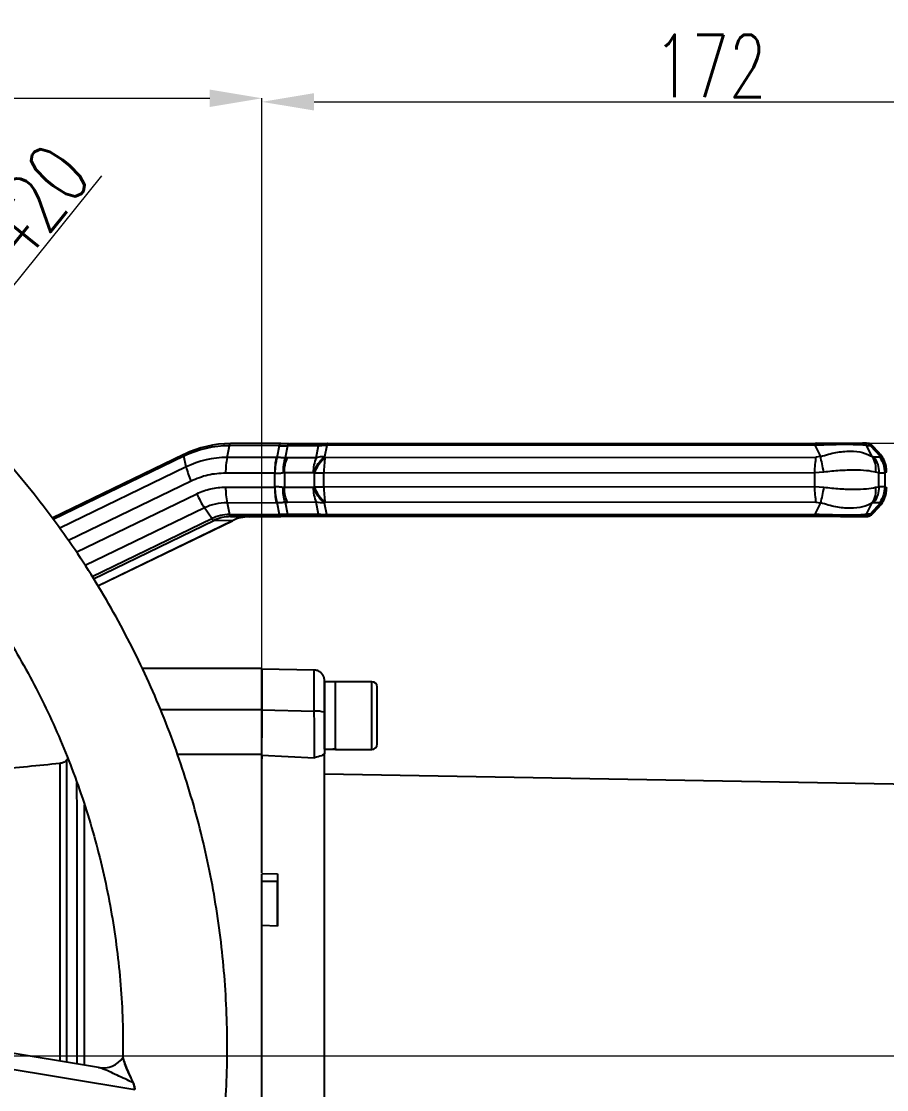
# Model space of a CAD drawing. Header units: millimetres. Extents: x 2136 to 4572, y 748 to 2471.
# Drawn here: x 3247.1 to 3413.1, y 1178 to 1382.8 of the extents above; entities that cross this region are included whole.
import ezdxf

# ---------------------------------------------------------------- set-up
doc = ezdxf.new("R2010")
doc.units = ezdxf.units.MM
doc.layers.add('AM_5', color=3, linetype='Continuous', lineweight=25)
doc.styles.add('SLDTEXTSTYLE1', font='txt.shx', dxfattribs={"width": 0.7, "bigfont": 'gbcbig.shx'})
doc.dimstyles.new('SLDDIMSTYLE12$0', dxfattribs={"dimtxt": 12, "dimasz": 10, "dimexe": 0, "dimexo": 0.0625, "dimgap": 0.875, "dimtad": 1, "dimdec": 1, "dimlfac": 1.8, "dimrnd": 1e-09, "dimzin": 12, "dimdsep": 46, "dimtxsty": 'SLDTEXTSTYLE1', "dimcen": 0.09, "dimdle": 8.16, "dimclrd": 3, "dimclre": 3, "dimadec": 0, "dimazin": 3, "dimtfac": 1, "dimtdec": 1, "dimtofl": 0, "dimtmove": 0, "dimatfit": 3, "dimfxl": 0, "dimfrac": 2, "dimtolj": 1, "dimlwd": 5, "dimlwe": 5, "dimarcsym": 0})
doc.dimstyles.new('SLDDIMSTYLE12$3', dxfattribs={"dimtxt": 12, "dimasz": 10, "dimexe": 0, "dimexo": 0.0625, "dimgap": 0.875, "dimtad": 1, "dimdec": 1, "dimlfac": 1.8, "dimrnd": 1e-09, "dimzin": 12, "dimdsep": 46, "dimtxsty": 'SLDTEXTSTYLE1', "dimcen": 0.09, "dimdle": 8.16, "dimclrd": 3, "dimclre": 3, "dimadec": 0, "dimazin": 3, "dimtfac": 1, "dimtdec": 1, "dimtofl": 0, "dimtmove": 0, "dimatfit": 3, "dimfxl": 0, "dimfrac": 2, "dimtolj": 1, "dimlwd": 5, "dimlwe": 5, "dimarcsym": 0})

# ---------------------------------------------------------------- blocks, each defined once
blk = doc.blocks.new('*D71')
at = {"layer": 'AM_5', "color": 3, "lineweight": 5, "transparency": 16777216}
blk.add_line((3116.01, 1184.98), (3116.01, 1368.08), dxfattribs=at)
at = {"layer": 'AM_5', "color": 3, "linetype": 'Continuous', "lineweight": 5, "transparency": 16777216}
for p, q in [((3126.01, 1368.08), (3283.25, 1368.08)), ((3293.25, 1258.77), (3293.25, 1368.08))]:
    blk.add_line(p, q, dxfattribs=at)
at = {"layer": 'AM_5', "color": 3, "transparency": 16777216}
for points in [[(3126.01, 1369.74), (3126.01, 1366.41), (3116.01, 1368.08)], [(3283.25, 1369.74), (3283.25, 1366.41), (3293.25, 1368.08)]]:
    blk.add_solid(points, dxfattribs=at)
at = {"layer": 'Defpoints', "color": 0, "transparency": 16777216}
for p in [(3293.25, 1368.08), (3293.25, 1258.71), (3116.01, 1184.92)]:
    blk.add_point(p, dxfattribs=at)
at = {"layer": 'AM_5', "color": 0, "transparency": 16777216, "insert": (3204.63, 1374.95), "char_height": 12, "attachment_point": 5, "style": 'SLDTEXTSTYLE1'}
blk.add_mtext('\\A1;178', dxfattribs=at)
blk = doc.blocks.new('*D72')
at = {"layer": 'AM_5', "color": 3, "lineweight": 5, "transparency": 16777216}
blk.add_line((3293.25, 1258.77), (3293.25, 1367.39), dxfattribs=at)
at = {"layer": 'AM_5', "color": 3, "linetype": 'Continuous', "lineweight": 5, "transparency": 16777216}
for p, q in [((3303.25, 1367.39), (3455.25, 1367.39)), ((3465.25, 1177.05), (3465.25, 1367.39))]:
    blk.add_line(p, q, dxfattribs=at)
at = {"layer": 'AM_5', "color": 3, "transparency": 16777216}
for points in [[(3303.25, 1369.06), (3303.25, 1365.73), (3293.25, 1367.39)], [(3455.25, 1369.06), (3455.25, 1365.73), (3465.25, 1367.39)]]:
    blk.add_solid(points, dxfattribs=at)
at = {"layer": 'Defpoints', "color": 0, "transparency": 16777216}
for p in [(3465.25, 1367.39), (3293.25, 1258.71), (3465.25, 1176.99)]:
    blk.add_point(p, dxfattribs=at)
at = {"layer": 'AM_5', "color": 0, "transparency": 16777216, "insert": (3379.25, 1374.27), "char_height": 12, "attachment_point": 5, "style": 'SLDTEXTSTYLE1'}
blk.add_mtext('\\A1;172', dxfattribs=at)
blk = doc.blocks.new('*D52')
at = {"layer": 'AM_5', "color": 3, "lineweight": 5, "transparency": 16777216}
blk.add_line((3409.23, 1301.92), (3440.47, 1301.92), dxfattribs=at)
at = {"layer": 'AM_5', "color": 3, "linetype": 'Continuous', "lineweight": 5, "transparency": 16777216}
for p, q in [((3440.47, 1291.92), (3440.47, 1194.48)), ((3116.09, 1184.48), (3440.47, 1184.48))]:
    blk.add_line(p, q, dxfattribs=at)
at = {"layer": 'AM_5', "color": 3, "transparency": 16777216}
for points in [[(3438.81, 1291.92), (3442.14, 1291.92), (3440.47, 1301.92)], [(3438.81, 1194.48), (3442.14, 1194.48), (3440.47, 1184.48)]]:
    blk.add_solid(points, dxfattribs=at)
at = {"layer": 'Defpoints', "color": 0, "transparency": 16777216}
for p in [(3409.16, 1301.92), (3116.03, 1184.48), (3440.47, 1184.48)]:
    blk.add_point(p, dxfattribs=at)
at = {"layer": 'AM_5', "color": 0, "transparency": 16777216, "insert": (3433.6, 1243.2), "char_height": 12, "attachment_point": 5, "rotation": 90, "style": 'SLDTEXTSTYLE1'}
blk.add_mtext('\\A1;115', dxfattribs=at)
blk = doc.blocks.new('*D49')
at = {"layer": 'AM_5', "color": 3, "linetype": 'Continuous', "lineweight": 5, "transparency": 16777216}
blk.add_line((3262.45, 1353.18), (3236.64, 1321.13), dxfattribs=at)
at = {"layer": 'AM_5', "color": 3, "lineweight": 5, "transparency": 16777216}
for p, q in [((3183.23, 1254.93), (3183.41, 1254.93)), ((3183.32, 1254.84), (3183.32, 1255.02))]:
    blk.add_line(p, q, dxfattribs=at)
at = {"layer": 'AM_5', "color": 3, "transparency": 16777216}
blk.add_solid([(3235.34, 1322.18), (3237.93, 1320.09), (3230.36, 1313.34)], dxfattribs=at)
at = {"layer": 'Defpoints', "color": 0, "transparency": 16777216}
for p in [(3230.36, 1313.34), (3136.28, 1196.52)]:
    blk.add_point(p, dxfattribs=at)
at = {"layer": 'AM_5', "color": 0, "transparency": 16777216, "insert": (3247.32, 1345.36), "char_height": 12, "attachment_point": 5, "rotation": 51.1543, "style": 'SLDTEXTSTYLE1'}
blk.add_mtext('\\A1;%%C420', dxfattribs=at)

msp = doc.modelspace()

# ---------------------------------------------------------------- linework, layer by layer
at = {"color": 7, "linetype": 'Continuous', "lineweight": 25}
for p, q in [((3286.554, 1299.197), (3287.022, 1301.46)), ((3296.634, 1301.466), (3287.022, 1301.46)), ((3296.854, 1301.864), (3287.243, 1301.858)), ((3296.165, 1299.2), (3296.634, 1301.466)), ((3298.166, 1301.432), (3297.688, 1299.123)), ((3304.13, 1301.442), (3298.166, 1301.432)), ((3298.547, 1301.838), (3298.702, 1301.866)), ((3298.702, 1301.866), (3304.666, 1301.877)), ((3303.657, 1299.157), (3304.13, 1301.442)), ((3305.677, 1301.48), (3305.234, 1299.34)), ((3399.332, 1301.538), (3305.677, 1301.48)), ((3305.898, 1301.879), (3399.553, 1301.936)), ((3399.332, 1301.538), (3400.44, 1299.388)), ((3409.175, 1301.92), (3408.458, 1301.926)), ((3410.335, 1299.376), (3409.227, 1301.526)), ((3409.227, 1301.526), (3409.944, 1301.521)), ((3410.098, 1301.576), (3409.944, 1301.521)), ((3409.944, 1301.521), (3411.942, 1299.364)), ((3410.133, 1301.589), (3410.098, 1301.576)), ((3411.727, 1300.005), (3410.203, 1301.65)), ((3278.294, 1299.794), (3253.034, 1287.557)), ((3278.266, 1299.44), (3253.222, 1287.307)), ((3278.716, 1297.389), (3278.266, 1299.44)), ((3295.971, 1299.203), (3286.554, 1299.197)), ((3295.971, 1299.203), (3296.165, 1299.2)), ((3298.127, 1299.147), (3297.688, 1299.123)), ((3303.657, 1299.157), (3298.127, 1299.147)), ((3304.416, 1299.293), (3303.657, 1299.157)), ((3305.234, 1299.34), (3304.416, 1299.293)), ((3305.403, 1299.217), (3305.234, 1299.34)), ((3305.403, 1299.217), (3399.535, 1299.275)), ((3400.44, 1299.388), (3399.535, 1299.275)), ((3410.668, 1299.262), (3410.335, 1299.376)), ((3411.771, 1299.254), (3410.668, 1299.262)), ((3411.637, 1300.013), (3411.666, 1299.952)), ((3411.666, 1299.952), (3411.942, 1299.364)), ((3411.942, 1299.364), (3411.771, 1299.254)), ((3278.716, 1297.389), (3254.472, 1285.643)), ((3279.657, 1294.671), (3256.117, 1283.267)), ((3295.695, 1296.205), (3286.278, 1296.199)), ((3295.695, 1293.538), (3295.695, 1296.205)), ((3295.695, 1296.205), (3295.792, 1296.202)), ((3297.342, 1296.306), (3297.562, 1296.33)), ((3297.562, 1296.33), (3303.092, 1296.34)), ((3297.562, 1296.33), (3297.562, 1293.417)), ((3303.092, 1296.34), (3303.261, 1296.217)), ((3304.141, 1296.219), (3303.261, 1296.217)), ((3303.261, 1296.217), (3303.261, 1293.551)), ((3305.128, 1296.219), (3304.141, 1296.219)), ((3399.26, 1296.277), (3305.128, 1296.219)), ((3305.128, 1293.553), (3305.128, 1296.219)), ((3401.067, 1296.39), (3399.26, 1296.277)), ((3399.26, 1296.277), (3399.261, 1293.61)), ((3411.63, 1296.262), (3410.962, 1296.379)), ((3411.63, 1293.596), (3411.63, 1296.262)), ((3411.63, 1296.262), (3412.732, 1296.254)), ((3413.074, 1296.363), (3412.732, 1296.254)), ((3412.732, 1296.254), (3412.732, 1293.588)), ((3412.967, 1296.534), (3413.02, 1296.449)), ((3286.278, 1293.532), (3295.695, 1293.538)), ((3295.792, 1293.541), (3295.695, 1293.538)), ((3297.562, 1293.417), (3297.342, 1293.44)), ((3303.092, 1293.428), (3297.562, 1293.417)), ((3303.261, 1293.551), (3303.092, 1293.428)), ((3303.261, 1293.551), (3304.141, 1293.552)), ((3304.141, 1293.552), (3305.128, 1293.553)), ((3305.128, 1293.553), (3399.261, 1293.61)), ((3399.261, 1293.61), (3401.067, 1293.498)), ((3410.962, 1293.487), (3411.63, 1293.596)), ((3412.732, 1293.588), (3411.63, 1293.596)), ((3412.732, 1293.588), (3413.074, 1293.471)), ((3413.02, 1293.381), (3412.967, 1293.293)), ((3257.628, 1281.058), (3280.738, 1292.254)), ((3286.554, 1290.53), (3295.971, 1290.536)), ((3286.554, 1290.53), (3287.022, 1288.26)), ((3295.971, 1290.536), (3296.164, 1290.539)), ((3296.634, 1288.266), (3296.164, 1290.539)), ((3297.688, 1290.619), (3298.127, 1290.597)), ((3297.688, 1290.619), (3298.166, 1288.304)), ((3303.657, 1290.607), (3298.127, 1290.597)), ((3304.416, 1290.473), (3303.657, 1290.607)), ((3304.13, 1288.315), (3303.657, 1290.607)), ((3305.234, 1290.428), (3305.403, 1290.551)), ((3399.536, 1290.608), (3305.403, 1290.551)), ((3400.44, 1290.496), (3399.332, 1288.338)), ((3399.536, 1290.608), (3400.44, 1290.496)), ((3410.335, 1290.484), (3410.668, 1290.595)), ((3410.668, 1290.595), (3411.771, 1290.587)), ((3411.771, 1290.587), (3411.942, 1290.472)), ((3282.23, 1289.533), (3259.366, 1278.456)), ((3283.617, 1287.474), (3282.23, 1289.533)), ((3305.234, 1290.428), (3304.416, 1290.473)), ((3305.677, 1288.28), (3305.234, 1290.428)), ((3409.227, 1288.326), (3410.335, 1290.484)), ((3411.942, 1290.472), (3409.944, 1288.321)), ((3410.205, 1288.183), (3411.721, 1289.815)), ((3411.662, 1289.867), (3411.636, 1289.81)), ((3411.942, 1290.472), (3411.662, 1289.867)), ((3260.669, 1276.357), (3283.617, 1287.474)), ((3260.931, 1275.934), (3284, 1287.11)), ((3261.773, 1274.579), (3287.583, 1287.083)), ((3261.777, 1274.573), (3287.613, 1287.09)), ((3287.583, 1287.083), (3284, 1287.11)), ((3287.022, 1288.26), (3296.634, 1288.266)), ((3287.243, 1287.858), (3296.854, 1287.864)), ((3287.243, 1287.858), (3290.826, 1287.832)), ((3404.238, 1287.901), (3290.826, 1287.832)), ((3298.166, 1288.304), (3304.13, 1288.315)), ((3304.666, 1287.877), (3298.702, 1287.866)), ((3305.677, 1288.28), (3399.332, 1288.338)), ((3399.553, 1287.936), (3305.898, 1287.879)), ((3409.175, 1287.92), (3408.458, 1287.926)), ((3409.944, 1288.321), (3409.227, 1288.326)), ((3409.944, 1288.321), (3410.199, 1288.216)), ((3293.254, 1258.711), (3270.326, 1258.711)), ((3303.289, 1258.426), (3293.254, 1258.601)), ((3307.354, 1256.15), (3305.254, 1256.15)), ((3314.354, 1256.21), (3307.354, 1256.21)), ((3273.777, 1250.846), (3293.254, 1250.846)), ((3293.254, 1250.781), (3303.289, 1250.531)), ((3305.254, 1243.385), (3305.254, 1245.543)), ((3305.254, 1245.37), (3305.254, 1243.27)), ((3256.041, 1241.412), (3255.728, 1241.098)), ((3293.254, 1242.255), (3277.031, 1242.255)), ((3293.254, 1242.13), (3293.254, 1241.396)), ((3293.254, 1242.13), (3303.358, 1241.614)), ((3307.354, 1243.21), (3314.354, 1243.21)), ((3434.78, 1236.19), (3305.254, 1238.451)), ((3293.254, 1219.46), (3296.254, 1219.349)), ((3296.254, 1219.349), (3296.254, 1217.925)), ((3296.254, 1217.925), (3293.254, 1217.925)), ((3296.254, 1209.353), (3293.254, 1209.465)), ((3261.912, 1182.208), (3236.473, 1186.481)), ((3266.552, 1184.157), (3266.552, 1184.155)), ((3266.588, 1184.155), (3266.588, 1184.154)), ((3235.193, 1183.598), (3268.845, 1177.985))]:
    msp.add_line(p, q, dxfattribs=at)
at = {"color": 7, "linetype": 'Continuous', "lineweight": 25, "flags": 128}
for points in [[(3287.022, 1301.46), (3287.043, 1301.548), (3287.066, 1301.627), (3287.092, 1301.696), (3287.12, 1301.754), (3287.149, 1301.799), (3287.179, 1301.832), (3287.211, 1301.852), (3287.243, 1301.858)], [(3278.266, 1299.44), (3278.251, 1299.52), (3278.242, 1299.592), (3278.239, 1299.654), (3278.244, 1299.706), (3278.254, 1299.747), (3278.272, 1299.777), (3278.294, 1299.794)], [(3278.294, 1299.794), (3278.295, 1299.795), (3278.324, 1299.801)], [(3287.243, 1287.858), (3287.211, 1287.865), (3287.179, 1287.886), (3287.149, 1287.919), (3287.12, 1287.965), (3287.092, 1288.023), (3287.066, 1288.092), (3287.043, 1288.171), (3287.022, 1288.26)], [(3287.613, 1287.09), (3287.612, 1287.089), (3287.583, 1287.083)], [(3303.289, 1250.531), (3303.289, 1252.33), (3303.289, 1254.012), (3303.289, 1255.504), (3303.289, 1256.739), (3303.289, 1257.662), (3303.289, 1258.233), (3303.289, 1258.426)], [(3305.254, 1243.27), (3305.254, 1243.446), (3305.254, 1243.965), (3305.254, 1244.798), (3305.254, 1245.899), (3305.254, 1247.209), (3305.254, 1248.655), (3305.254, 1250.16), (3305.254, 1251.639), (3305.254, 1253.014), (3305.254, 1254.207), (3305.254, 1255.155), (3305.254, 1255.805), (3305.254, 1256.121), (3305.254, 1256.15)], [(3307.354, 1243.385), (3307.354, 1243.309), (3307.354, 1243.221), (3307.354, 1243.483), (3307.354, 1244.081), (3307.354, 1244.982), (3307.354, 1246.139), (3307.354, 1247.487), (3307.354, 1248.956), (3307.354, 1250.465), (3307.354, 1251.933), (3307.354, 1253.282), (3307.354, 1254.438), (3307.354, 1255.339), (3307.354, 1255.937), (3307.354, 1256.199), (3307.354, 1256.15)], [(3307.354, 1243.385), (3307.354, 1243.84), (3307.354, 1244.615), (3307.354, 1245.67), (3307.354, 1246.945), (3307.354, 1248.371), (3307.354, 1249.87), (3307.354, 1251.361), (3307.354, 1252.762), (3307.354, 1253.995), (3307.354, 1254.995), (3307.354, 1255.705), (3307.354, 1256.088), (3307.354, 1256.15)], [(3314.354, 1243.21), (3314.354, 1243.221), (3314.354, 1243.483), (3314.354, 1244.081), (3314.354, 1244.982), (3314.354, 1246.139), (3314.354, 1247.487), (3314.354, 1248.956), (3314.354, 1250.465), (3314.354, 1251.933), (3314.354, 1253.282), (3314.354, 1254.438), (3314.354, 1255.339), (3314.354, 1255.937), (3314.354, 1256.199), (3314.354, 1256.21)], [(3305.254, 1250.344), (3305.254, 1250.331), (3305.254, 1249.095), (3305.254, 1247.909), (3305.254, 1246.869), (3305.254, 1246.06), (3305.254, 1245.546), (3305.254, 1245.37)], [(3305.254, 1245.71), (3305.254, 1245.67), (3305.254, 1244.615), (3305.254, 1243.84), (3305.254, 1243.385)]]:
    msp.add_lwpolyline(points, dxfattribs=at)
at = {"color": 7, "linetype": 'Continuous', "lineweight": 25}
for centre, radius, start, end in [((3287.049, 1281.358), 20.102, 90.07529, 115.90707), ((3287.27, 1281.384), 20.474, 90.07527, 115.90712), ((3286.577, 1281.204), 17.993, 90.07527, 115.90712), ((3301.474, 1296.313), 15.196, 169.06221, 180.4319), ((3310.891, 1296.319), 15.196, 169.06221, 180.4319), ((3310.109, 1296.398), 7.017, 156.84756, 180.47841), ((3311.119, 1292.871), 8.541, 132.00657, 156.93397), ((3320.324, 1296.334), 15.196, 169.06221, 180.43184), ((3292.939, 1300.79), 14.624, 193.45011, 204.73439), ((3301.537, 1293.42), 15.259, 179.57667, 190.91491), ((3310.954, 1293.425), 15.259, 179.57667, 190.91491), ((3310.129, 1293.37), 7.037, 179.5333, 203.11856), ((3311.143, 1296.914), 8.57, 203.11136, 227.95126), ((3320.386, 1293.44), 15.259, 179.57677, 190.91492), ((3297.593, 1299.724), 18.436, 203.90163, 213.55836), ((3286.567, 1280.603), 9.927, 90.07527, 115.90712), ((3287.033, 1280.443), 7.818, 90.07527, 115.90712), ((3284.292, 1287.801), 0.75, 205.79928, 247.02737), ((3287.253, 1280.413), 7.445, 90.07527, 115.90712), ((3290.836, 1280.386), 7.445, 90.07527, 115.90712), ((3314.354, 1255.21), 1, 360, 90), ((3303.77, 1245.203), 5.35, 73.89602, 95.15846), ((3314.354, 1244.21), 1, 270, 360), ((3262.743, 1186.802), 4.669, 259.74027, 325.43734)]:
    msp.add_arc(centre, radius, start, end, dxfattribs=at)
for centre, start_param, end_param in [((3305.254, 1249.71), 4.712389, 4.9017857), ((3307.354, 1249.71), 4.6181166, 4.712389)]:
    msp.add_ellipse(centre, major_axis=(11.154, 0), ratio=0.5773485, start_param=start_param, end_param=end_param, dxfattribs=at)
for points, knots in [([(3115.821, 1015.745), (3118.381, 1015.77), (3121.962, 1015.805), (3127.231, 1016.084), (3131.695, 1016.419), (3137.012, 1016.985), (3142.581, 1017.758), (3148.394, 1018.768), (3154.365, 1020.024), (3160.441, 1021.535), (3166.579, 1023.305), (3172.744, 1025.34), (3178.908, 1027.639), (3185.045, 1030.204), (3191.133, 1033.035), (3197.152, 1036.128), (3203.085, 1039.483), (3208.914, 1043.095), (3214.624, 1046.961), (3220.2, 1051.075), (3225.627, 1055.432), (3230.893, 1060.026), (3235.984, 1064.851), (3240.889, 1069.899), (3245.596, 1075.161), (3250.093, 1080.631), (3254.372, 1086.3), (3258.42, 1092.157), (3262.23, 1098.194), (3265.792, 1104.399), (3269.097, 1110.764), (3272.138, 1117.277), (3274.907, 1123.926), (3277.397, 1130.7), (3279.603, 1137.588), (3281.517, 1144.577), (3283.136, 1151.654), (3284.454, 1158.808), (3285.467, 1166.025), (3286.171, 1173.292), (3286.564, 1180.596), (3286.643, 1187.924), (3286.406, 1195.262), (3285.852, 1202.597), (3284.979, 1209.915), (3283.789, 1217.202), (3282.281, 1224.444), (3280.456, 1231.629), (3278.316, 1238.742), (3275.862, 1245.769), (3273.097, 1252.698), (3270.024, 1259.514), (3266.647, 1266.205), (3262.969, 1272.757), (3258.996, 1279.157), (3254.731, 1285.392), (3250.18, 1291.45), (3245.348, 1297.318), (3240.241, 1302.985), (3234.864, 1308.437), (3229.417, 1313.485), (3223.944, 1318.137), (3218.486, 1322.407), (3212.861, 1326.449), (3207.079, 1330.257), (3201.152, 1333.826), (3195.089, 1337.148), (3188.904, 1340.218), (3182.607, 1343.031), (3176.213, 1345.583), (3169.738, 1347.869), (3163.2, 1349.886), (3156.625, 1351.628), (3150.053, 1353.093), (3143.559, 1354.274), (3137.269, 1355.172), (3131.746, 1355.755), (3126.863, 1356.123), (3122.039, 1356.362), (3116.064, 1356.479), (3110.547, 1356.369), (3105.278, 1356.097), (3100.814, 1355.76), (3095.498, 1355.195), (3089.929, 1354.421), (3084.115, 1353.411), (3078.144, 1352.155), (3072.068, 1350.645), (3065.93, 1348.874), (3059.765, 1346.84), (3053.601, 1344.54), (3047.465, 1341.975), (3041.376, 1339.145), (3035.357, 1336.051), (3029.424, 1332.696), (3023.595, 1329.084), (3017.885, 1325.219), (3012.31, 1321.105), (3006.882, 1316.747), (3001.617, 1312.153), (2996.525, 1307.329), (2991.621, 1302.281), (2986.914, 1297.018), (2982.416, 1291.548), (2978.138, 1285.88), (2974.089, 1280.023), (2970.279, 1273.986), (2966.718, 1267.78), (2963.413, 1261.415), (2960.37, 1254.903), (2957.608, 1248.252), (2955.271, 1241.97), (2953.993, 1237.865), (2953.429, 1236.056)], [0, 0, 0, 0, 0.01020738, 0.01427401, 0.02103699, 0.02805607, 0.03558666, 0.0434511, 0.05157826, 0.05991132, 0.06840986, 0.07704394, 0.08579098, 0.09463359, 0.10355821, 0.11255405, 0.12161242, 0.13072624, 0.1398897, 0.14909794, 0.15834689, 0.16763314, 0.17695375, 0.18630622, 0.19568842, 0.20509849, 0.21453484, 0.22399606, 0.23348097, 0.24298851, 0.25251779, 0.26206801, 0.27163852, 0.28122873, 0.29083816, 0.30046642, 0.31011319, 0.31977821, 0.32946132, 0.33916239, 0.34888138, 0.35861831, 0.36837328, 0.37814642, 0.38793798, 0.39774825, 0.40757761, 0.41742653, 0.42729557, 0.4371854, 0.4470968, 0.45703069, 0.46698816, 0.47697044, 0.48697902, 0.49701559, 0.50708218, 0.51718117, 0.52731537, 0.53748817, 0.54770366, 0.5569145, 0.56612256, 0.57532659, 0.5845258, 0.59371913, 0.60290519, 0.61208206, 0.62124705, 0.63039624, 0.63952364, 0.64861966, 0.65766788, 0.66663751, 0.67546331, 0.68397889, 0.69196332, 0.69760555, 0.70350123, 0.71121989, 0.72142727, 0.72549391, 0.73225688, 0.73927596, 0.74680655, 0.754671, 0.76279816, 0.77113122, 0.77962976, 0.78826384, 0.79701087, 0.80585349, 0.81477811, 0.82377394, 0.83283231, 0.84194614, 0.85110959, 0.86031783, 0.86956679, 0.87885303, 0.88817364, 0.89752611, 0.90690831, 0.91631839, 0.92575473, 0.93521596, 0.94470086, 0.95420841, 0.96373768, 0.97328791, 0.98285841, 0.99244862, 1, 1, 1, 1]), ([(3116.637, 1336.434), (3119.038, 1336.397), (3122.396, 1336.345), (3127.339, 1336.041), (3131.529, 1335.684), (3136.516, 1335.093), (3141.737, 1334.293), (3147.183, 1333.255), (3152.771, 1331.972), (3158.45, 1330.433), (3164.178, 1328.635), (3169.922, 1326.575), (3175.652, 1324.251), (3181.344, 1321.663), (3186.976, 1318.813), (3192.528, 1315.703), (3197.981, 1312.336), (3203.318, 1308.717), (3208.524, 1304.85), (3213.583, 1300.742), (3218.481, 1296.397), (3223.204, 1291.825), (3227.74, 1287.031), (3232.076, 1282.026), (3236.201, 1276.816), (3240.103, 1271.413), (3243.772, 1265.826), (3247.199, 1260.065), (3250.373, 1254.141), (3253.287, 1248.066), (3255.932, 1241.851), (3258.3, 1235.509), (3260.384, 1229.052), (3262.179, 1222.492), (3263.679, 1215.844), (3264.877, 1209.12), (3265.774, 1202.335), (3266.35, 1195.501), (3266.624, 1189.434), (3266.572, 1185.65), (3266.552, 1184.157)], [0, 0, 0, 0, 0.0302952, 0.0423856, 0.0624901, 0.08336, 0.1057536, 0.1291426, 0.1533151, 0.1781023, 0.2033838, 0.2290707, 0.2550958, 0.2814075, 0.3079654, 0.3347376, 0.3616982, 0.3888263, 0.4161047, 0.4435189, 0.4710571, 0.4987089, 0.526466, 0.5543209, 0.5822674, 0.6103001, 0.6384144, 0.6666062, 0.6948723, 0.7232096, 0.7516156, 0.7800883, 0.8086258, 0.8372268, 0.86589, 0.8946146, 0.9234, 0.9522458, 0.9811519, 1, 1, 1, 1]), ([(3296.634, 1301.466), (3296.648, 1301.525), (3296.676, 1301.642), (3296.73, 1301.767), (3296.79, 1301.849), (3296.833, 1301.859), (3296.854, 1301.864)], [0, 0, 0, 0, 0.2499973, 0.4999982, 0.7499991, 1, 1, 1, 1]), ([(3296.634, 1301.466), (3296.909, 1301.464), (3297.469, 1301.462), (3297.931, 1301.442), (3298.166, 1301.432)], [0, 0, 0, 0, 0.4915101, 1, 1, 1, 1]), ([(3298.557, 1301.838), (3298.291, 1301.84), (3297.759, 1301.843), (3297.108, 1301.842), (3296.783, 1301.841)], [0, 0, 0, 0, 0.4996452, 1, 1, 1, 1]), ([(3298.166, 1301.432), (3298.199, 1301.496), (3298.264, 1301.623), (3298.397, 1301.755), (3298.494, 1301.828), (3298.547, 1301.838), (3298.547, 1301.838)], [0, 0, 0, 0, 0.3327347, 0.6654694, 0.9982041, 1, 1, 1, 1]), ([(3305.677, 1301.48), (3305.402, 1301.479), (3304.845, 1301.475), (3304.37, 1301.453), (3304.13, 1301.442)], [0, 0, 0, 0, 0.4950466, 1, 1, 1, 1]), ([(3304.666, 1301.877), (3304.855, 1301.878), (3305.23, 1301.878), (3305.676, 1301.879), (3305.898, 1301.879)], [0, 0, 0, 0, 0.5040088, 1, 1, 1, 1]), ([(3409.227, 1301.526), (3408.787, 1301.565), (3407.969, 1301.639), (3405.555, 1301.674), (3402.556, 1301.645), (3400.462, 1301.575), (3399.332, 1301.538)], [0, 0, 0, 0, 0.2683795, 0.4991161, 0.7297085, 1, 1, 1, 1]), ([(3399.553, 1301.936), (3400.582, 1301.937), (3402.052, 1301.937), (3403.942, 1301.936), (3405.153, 1301.935), (3406.227, 1301.934), (3407.55, 1301.931), (3408.085, 1301.928), (3408.458, 1301.926)], [0, 0, 0, 0, 0.27135234, 0.38737002, 0.50089642, 0.614411, 0.73057711, 1, 1, 1, 1]), ([(3410.146, 1301.628), (3410.066, 1301.696), (3409.86, 1301.87), (3409.427, 1301.901), (3409.163, 1301.92)], [0, 0, 0, 0, 0.3878889, 1, 1, 1, 1]), ([(3295.792, 1296.202), (3295.819, 1296.743), (3295.874, 1297.824), (3296.068, 1298.741), (3296.165, 1299.2)], [0, 0, 0, 0, 0.5, 1, 1, 1, 1]), ([(3297.688, 1299.123), (3297.455, 1299.134), (3296.993, 1299.156), (3296.439, 1299.185), (3296.165, 1299.2)], [0, 0, 0, 0, 0.5043986, 1, 1, 1, 1]), ([(3297.688, 1299.123), (3297.564, 1298.687), (3297.314, 1297.814), (3297.333, 1296.809), (3297.342, 1296.306)], [0, 0, 0, 0, 0.5000001, 1, 1, 1, 1]), ([(3297.562, 1296.33), (3297.587, 1296.832), (3297.637, 1297.837), (3297.963, 1298.711), (3298.127, 1299.147)], [0, 0, 0, 0, 0.4999559, 1, 1, 1, 1]), ([(3400.44, 1299.388), (3401.423, 1299.679), (3403.355, 1300.251), (3406.158, 1300.477), (3408.635, 1300.245), (3409.762, 1299.669), (3410.335, 1299.376)], [0, 0, 0, 0, 0.2542867, 0.4999835, 0.7458358, 1, 1, 1, 1]), ([(3401.067, 1296.39), (3400.94, 1296.934), (3400.685, 1298.021), (3400.521, 1298.932), (3400.44, 1299.388)], [0, 0, 0, 0, 0.5000005, 1, 1, 1, 1]), ([(3410.335, 1299.376), (3410.56, 1298.92), (3411.011, 1298.009), (3410.979, 1296.922), (3410.962, 1296.379)], [0, 0, 0, 0, 0.4999977, 1, 1, 1, 1]), ([(3413.077, 1296.532), (3413.058, 1296.873), (3413.02, 1297.563), (3412.695, 1298.556), (3412.249, 1299.406), (3411.839, 1299.85), (3411.666, 1300.038)], [0, 0, 0, 0, 0.26365783, 0.53326994, 0.80304981, 1, 1, 1, 1]), ([(3413.074, 1296.363), (3413.014, 1296.907), (3412.892, 1297.994), (3412.259, 1298.908), (3411.942, 1299.364)], [0, 0, 0, 0, 0.50000083, 1, 1, 1, 1]), ([(3410.962, 1296.379), (3410.428, 1296.488), (3409.376, 1296.704), (3406.929, 1296.795), (3404.097, 1296.71), (3402.089, 1296.498), (3401.067, 1296.39)], [0, 0, 0, 0, 0.2542566, 0.5000164, 0.7456194, 1, 1, 1, 1]), ([(3295.792, 1296.202), (3296.065, 1296.195), (3296.619, 1296.182), (3297.099, 1296.264), (3297.342, 1296.306)], [0, 0, 0, 0, 0.49168447, 1, 1, 1, 1]), ([(3297.342, 1293.44), (3297.099, 1293.481), (3296.619, 1293.562), (3296.065, 1293.548), (3295.792, 1293.541)], [0, 0, 0, 0, 0.5082251, 1, 1, 1, 1]), ([(3296.164, 1290.539), (3296.068, 1290.999), (3295.874, 1291.919), (3295.819, 1293), (3295.792, 1293.541)], [0, 0, 0, 0, 0.5, 1, 1, 1, 1]), ([(3297.688, 1290.619), (3297.563, 1291.057), (3297.314, 1291.932), (3297.333, 1292.938), (3297.342, 1293.44)], [0, 0, 0, 0, 0.50080435, 1, 1, 1, 1]), ([(3401.067, 1293.498), (3400.941, 1292.958), (3400.686, 1291.871), (3400.522, 1290.956), (3400.44, 1290.496)], [0, 0, 0, 0, 0.49686743, 1, 1, 1, 1]), ([(3401.067, 1293.498), (3402.089, 1293.391), (3404.097, 1293.179), (3406.929, 1293.089), (3409.376, 1293.172), (3410.428, 1293.381), (3410.962, 1293.487)], [0, 0, 0, 0, 0.2543758, 0.4999836, 0.7457388, 1, 1, 1, 1]), ([(3410.962, 1293.487), (3410.979, 1292.943), (3411.011, 1291.855), (3410.56, 1290.941), (3410.335, 1290.484)], [0, 0, 0, 0, 0.5000023, 1, 1, 1, 1]), ([(3411.664, 1289.786), (3411.837, 1289.974), (3412.248, 1290.419), (3412.695, 1291.27), (3413.02, 1292.264), (3413.059, 1292.954), (3413.078, 1293.295)], [0, 0, 0, 0, 0.1972492, 0.4669383, 0.7364506, 1, 1, 1, 1]), ([(3413.074, 1293.471), (3413.014, 1292.931), (3412.894, 1291.845), (3412.26, 1290.932), (3411.942, 1290.472)], [0, 0, 0, 0, 0.4968676, 1, 1, 1, 1]), ([(3296.164, 1290.539), (3296.439, 1290.554), (3296.993, 1290.584), (3297.455, 1290.608), (3297.688, 1290.619)], [0, 0, 0, 0, 0.4960838, 1, 1, 1, 1]), ([(3410.335, 1290.484), (3409.762, 1290.195), (3408.635, 1289.626), (3406.152, 1289.401), (3403.348, 1289.634), (3401.415, 1290.207), (3400.44, 1290.496)], [0, 0, 0, 0, 0.25415722, 0.50001427, 0.74762575, 1, 1, 1, 1]), ([(3298.166, 1288.304), (3297.931, 1288.293), (3297.469, 1288.272), (3296.909, 1288.268), (3296.634, 1288.266)], [0, 0, 0, 0, 0.5084817, 1, 1, 1, 1]), ([(3296.854, 1287.864), (3296.833, 1287.87), (3296.79, 1287.88), (3296.73, 1287.964), (3296.676, 1288.089), (3296.648, 1288.207), (3296.634, 1288.266)], [0, 0, 0, 0, 0.2500001, 0.5000002, 0.7500003, 1, 1, 1, 1]), ([(3298.702, 1287.866), (3298.415, 1287.866), (3297.852, 1287.865), (3297.183, 1287.865), (3296.854, 1287.864)], [0, 0, 0, 0, 0.5097088, 1, 1, 1, 1]), ([(3304.13, 1288.315), (3304.37, 1288.305), (3304.845, 1288.284), (3305.402, 1288.282), (3305.677, 1288.28)], [0, 0, 0, 0, 0.5049534, 1, 1, 1, 1]), ([(3305.898, 1287.879), (3305.676, 1287.879), (3305.23, 1287.878), (3304.855, 1287.878), (3304.666, 1287.877)], [0, 0, 0, 0, 0.495991, 1, 1, 1, 1]), ([(3399.332, 1288.338), (3400.453, 1288.301), (3402.537, 1288.233), (3405.53, 1288.2), (3407.96, 1288.226), (3408.783, 1288.291), (3409.227, 1288.326)], [0, 0, 0, 0, 0.2680966, 0.4988227, 0.7294637, 1, 1, 1, 1]), ([(3408.458, 1287.926), (3408.081, 1287.928), (3407.542, 1287.931), (3406.209, 1287.934), (3405.132, 1287.935), (3403.919, 1287.936), (3402.035, 1287.937), (3400.573, 1287.937), (3399.553, 1287.936)], [0, 0, 0, 0, 0.2715623, 0.3875926, 0.5011305, 0.6146375, 0.7308194, 1, 1, 1, 1]), ([(3404.238, 1287.901), (3405.217, 1287.902), (3406.614, 1287.903), (3408.01, 1287.906), (3408.765, 1287.908), (3409.274, 1287.911), (3409.656, 1287.915), (3409.373, 1287.918), (3409.175, 1287.92)], [0, 0, 0, 0, 0.2713523, 0.38737, 0.5008964, 0.614411, 0.7305771, 1, 1, 1, 1]), ([(3408.539, 1287.914), (3408.667, 1287.915), (3409.233, 1287.918), (3409.79, 1287.946), (3410.072, 1288.154), (3410.174, 1288.229)], [0, 0, 0, 0, 0.15640379, 0.69381527, 1, 1, 1, 1]), ([(3293.254, 1250.846), (3293.254, 1251.909), (3293.254, 1254.035), (3293.254, 1256.603), (3293.254, 1258.372), (3293.254, 1258.596), (3293.254, 1258.707)], [0, 0, 0, 0, 0.2503661, 0.5007322, 0.7510982, 1, 1, 1, 1]), ([(3293.254, 1258.601), (3293.254, 1258.49), (3293.254, 1258.268), (3293.254, 1256.468), (3293.254, 1254.821), (3293.254, 1253.754), (3293.254, 1253.71)], [0, 0, 0, 0, 0.3286314, 0.6572627, 0.9858941, 1, 1, 1, 1]), ([(3305.254, 1256.01), (3305.254, 1256.066), (3305.254, 1256.316), (3305.254, 1256.403), (3305.254, 1256.426), (3305.254, 1256.429), (3305.254, 1256.435), (3305.254, 1256.442), (3305.253, 1256.465), (3305.247, 1256.705), (3305.159, 1257.136), (3304.844, 1257.693), (3304.365, 1258.129), (3303.814, 1258.396), (3303.438, 1258.395), (3303.295, 1258.394)], [0, 0, 0, 0, 0.0799652, 0.3519428, 0.420096, 0.4244444, 0.4252673, 0.4262442, 0.4288884, 0.4379541, 0.5614142, 0.669529, 0.7910614, 0.920557, 1, 1, 1, 1]), ([(3305.254, 1256.01), (3305.254, 1255.998), (3305.254, 1255.846), (3305.254, 1254.732), (3305.254, 1252.8), (3305.254, 1251.162), (3305.254, 1250.343)], [0, 0, 0, 0, 0.0255227, 0.3503484, 0.6751742, 1, 1, 1, 1]), ([(3315.354, 1249.71), (3315.354, 1250.402), (3315.354, 1251.467), (3315.354, 1252.747), (3315.354, 1253.628), (3315.354, 1254.338), (3315.354, 1255.024), (3315.354, 1255.137), (3315.354, 1255.21)], [0, 0, 0, 0, 0.2394568, 0.3683607, 0.5, 0.6316393, 0.7605432, 1, 1, 1, 1]), ([(3293.254, 1242.13), (3293.254, 1242.412), (3293.254, 1242.973), (3293.254, 1244.992), (3293.254, 1247.641), (3293.254, 1249.734), (3293.254, 1250.781)], [0, 0, 0, 0, 0.2500466, 0.4994486, 0.7493959, 1, 1, 1, 1]), ([(3293.254, 1249.711), (3293.254, 1249.155), (3293.254, 1248.043), (3293.254, 1246.624), (3293.254, 1245.695), (3293.254, 1245.333), (3293.254, 1245.596), (3293.254, 1245.71)], [0, 0, 0, 0, 0.2095815, 0.4191631, 0.6287446, 0.8383262, 1, 1, 1, 1]), ([(3303.358, 1241.614), (3303.358, 1241.889), (3303.357, 1242.259), (3303.351, 1243.214), (3303.347, 1243.893), (3303.342, 1244.708), (3303.332, 1245.726), (3303.319, 1247.038), (3303.306, 1248.667), (3303.295, 1249.89), (3303.289, 1250.531)], [0, 0, 0, 0, 0.2442896, 0.3290361, 0.4144899, 0.500125, 0.5979924, 0.7157703, 0.8510724, 1, 1, 1, 1]), ([(3305.254, 1250.343), (3305.254, 1249.583), (3305.254, 1248.068), (3305.254, 1245.94), (3305.254, 1243.983), (3305.254, 1242.918), (3305.254, 1242.384)], [0, 0, 0, 0, 0.2507669, 0.5000113, 0.749245, 1, 1, 1, 1]), ([(3315.354, 1244.21), (3315.354, 1244.284), (3315.354, 1244.397), (3315.354, 1245.083), (3315.354, 1245.792), (3315.354, 1246.674), (3315.354, 1247.954), (3315.354, 1249.018), (3315.354, 1249.71)], [0, 0, 0, 0, 0.2394568, 0.3683607, 0.5, 0.6316393, 0.7605432, 1, 1, 1, 1]), ([(3293.254, 1219.542), (3293.254, 1220.239), (3293.254, 1223.21), (3293.254, 1227.66), (3293.254, 1232.803), (3293.254, 1236.956), (3293.254, 1240.239), (3293.254, 1241.583), (3293.254, 1242.255)], [0, 0, 0, 0, 0.0577205, 0.2461764, 0.4346323, 0.6230882, 0.8115441, 1, 1, 1, 1]), ([(3293.254, 1234.193), (3293.254, 1235.341), (3293.254, 1237.691), (3293.254, 1240.358), (3293.254, 1241.54), (3293.254, 1242.13)], [0, 0, 0, 0, 0.3234517, 0.6617258, 1, 1, 1, 1]), ([(3305.254, 1242.384), (3305.108, 1242.264), (3304.816, 1242.023), (3303.846, 1241.751), (3303.358, 1241.614)], [0, 0, 0, 0, 0.4975573, 1, 1, 1, 1]), ([(3254.516, 1240.516), (3250.361, 1240.113), (3242.992, 1239.398), (3235.65, 1238.44), (3232.447, 1238.023)], [0, 0, 0, 0, 0.5637924, 1, 1, 1, 1]), ([(3255.748, 1241.119), (3255.567, 1240.966), (3255.205, 1240.662), (3254.74, 1240.576), (3254.507, 1240.533)], [0, 0, 0, 0, 0.5000001, 1, 1, 1, 1]), ([(3254.525, 1183.449), (3254.525, 1185.395), (3254.524, 1190.265), (3254.524, 1195.618), (3254.524, 1199.787), (3254.524, 1202.033), (3254.523, 1204.239), (3254.523, 1206.403), (3254.523, 1208.521), (3254.523, 1210.592), (3254.523, 1213.557), (3254.522, 1217.448), (3254.521, 1222.15), (3254.52, 1226.769), (3254.519, 1230.573), (3254.519, 1233.595), (3254.518, 1235.922), (3254.518, 1237.878), (3254.517, 1239.364), (3254.516, 1240.349), (3254.516, 1240.467), (3254.515, 1240.526)], [0, 0, 0, 0, 0.0577112, 0.1444095, 0.1693942, 0.1944696, 0.2196359, 0.2448929, 0.2702408, 0.2956794, 0.3212087, 0.3825805, 0.4507211, 0.5256294, 0.607304, 0.6655257, 0.7267557, 0.7909939, 0.8582398, 0.9284932, 1, 1, 1, 1]), ([(3255.741, 1241.039), (3255.741, 1241.062), (3255.741, 1241.203), (3255.742, 1240.544), (3255.743, 1239.003), (3255.744, 1236.423), (3255.745, 1232.921), (3255.745, 1228.485), (3255.746, 1223.155), (3255.747, 1216.969), (3255.748, 1209.976), (3255.748, 1202.249), (3255.749, 1193.813), (3255.749, 1187.423), (3255.749, 1183.758), (3255.749, 1183.243)], [0, 0, 0, 0, 0.016394, 0.101859, 0.1878451, 0.2743525, 0.3613811, 0.4489308, 0.5370018, 0.6255939, 0.7147072, 0.8043418, 0.8944974, 0.9851743, 1, 1, 1, 1]), ([(3257.791, 1182.9), (3257.791, 1184.643), (3257.79, 1188.814), (3257.788, 1195.132), (3257.787, 1201.629), (3257.785, 1206.145), (3257.784, 1208.876), (3257.783, 1210.161), (3257.783, 1211.384), (3257.782, 1212.549), (3257.782, 1213.655), (3257.78, 1216.775), (3257.777, 1221.631), (3257.773, 1227.609), (3257.775, 1232.27), (3257.765, 1235.26), (3257.765, 1236.469), (3257.765, 1236.796)], [0, 0, 0, 0, 0.0708686, 0.1695597, 0.2704087, 0.3610308, 0.383079, 0.4044252, 0.4250694, 0.4450117, 0.4642519, 0.4827902, 0.6102084, 0.7376719, 0.865182, 0.9635673, 1, 1, 1, 1]), ([(3259.205, 1182.663), (3259.205, 1183.89), (3259.204, 1187.971), (3259.203, 1194.655), (3259.2, 1202.704), (3259.198, 1210.457), (3259.195, 1217.808), (3259.191, 1224.543), (3259.188, 1229.484), (3259.186, 1231.869), (3259.186, 1232.598)], [0, 0, 0, 0, 0.0570997, 0.1899714, 0.32791, 0.4709149, 0.6189859, 0.7721223, 0.9303237, 1, 1, 1, 1]), ([(3293.254, 1162.043), (3293.254, 1165.337), (3293.254, 1171.926), (3293.254, 1181.478), (3293.254, 1190.66), (3293.254, 1199.369), (3293.254, 1207.482), (3293.254, 1214.218), (3293.254, 1217.898), (3293.254, 1219.372)], [0, 0, 0, 0, 0.149957, 0.2999139, 0.4498709, 0.5998278, 0.7497848, 0.8997417, 1, 1, 1, 1]), ([(3296.254, 1209.353), (3296.254, 1210.624), (3296.254, 1213.648), (3296.254, 1216.355), (3296.254, 1217.925)], [0, 0, 0, 0, 0.4203629, 1, 1, 1, 1]), ([(3266.588, 1184.155), (3266.596, 1184.12), (3266.614, 1184.042), (3266.8, 1183.391), (3267.318, 1181.877), (3268.06, 1180.32), (3268.557, 1179.278)], [0, 0, 0, 0, 0.1105283, 0.2490059, 0.4974103, 1, 1, 1, 1]), ([(3268.58, 1179.277), (3268.073, 1180.32), (3267.315, 1181.877), (3266.808, 1183.368), (3266.618, 1184.024), (3266.598, 1184.111), (3266.588, 1184.155)], [0, 0, 0, 0, 0.5024672, 0.7509757, 0.8756525, 1, 1, 1, 1]), ([(3268.58, 1179.277), (3268.192, 1179.467), (3267.265, 1179.921), (3265.818, 1180.558), (3264.252, 1181.292), (3262.868, 1181.951), (3262.191, 1182.133), (3261.912, 1182.208)], [0, 0, 0, 0, 0.1543805, 0.3689656, 0.5771659, 0.8257398, 1, 1, 1, 1]), ([(3268.557, 1179.278), (3268.567, 1179.25), (3268.631, 1179.06), (3268.746, 1178.768), (3268.843, 1178.356), (3268.845, 1178.104), (3268.845, 1177.985)], [0, 0, 0, 0, 0.0709429, 0.4685237, 0.7475032, 1, 1, 1, 1]), ([(3268.845, 1177.985), (3268.845, 1178.104), (3268.844, 1178.355), (3268.734, 1178.797), (3268.639, 1179.093), (3268.58, 1179.277)], [0, 0, 0, 0, 0.2505518, 0.5313012, 1, 1, 1, 1])]:
    msp.add_open_spline(points, degree=3, knots=knots, dxfattribs=at)
for points in [[(3304.13, 1301.442), (3304.163, 1301.506), (3304.228, 1301.633), (3304.36, 1301.77), (3304.508, 1301.861), (3304.613, 1301.872), (3304.666, 1301.877)], [(3305.898, 1301.879), (3305.877, 1301.874), (3305.834, 1301.864), (3305.774, 1301.781), (3305.719, 1301.656), (3305.691, 1301.539), (3305.677, 1301.48)], [(3399.553, 1301.936), (3399.531, 1301.931), (3399.489, 1301.921), (3399.428, 1301.838), (3399.374, 1301.714), (3399.346, 1301.596), (3399.332, 1301.538)], [(3408.458, 1301.926), (3408.532, 1301.92), (3408.681, 1301.91), (3408.891, 1301.827), (3409.081, 1301.702), (3409.179, 1301.585), (3409.227, 1301.526)], [(3409.944, 1301.521), (3409.895, 1301.579), (3409.798, 1301.697), (3409.608, 1301.822), (3409.398, 1301.905), (3409.249, 1301.915), (3409.175, 1301.92)], [(3305.234, 1299.34), (3305.014, 1299.129), (3304.573, 1298.708), (3303.986, 1297.962), (3303.472, 1297.167), (3303.219, 1296.615), (3303.092, 1296.34)], [(3399.535, 1299.275), (3399.456, 1298.816), (3399.297, 1297.899), (3399.272, 1296.818), (3399.26, 1296.277)], [(3410.668, 1299.262), (3410.946, 1298.803), (3411.5, 1297.884), (3411.586, 1296.803), (3411.63, 1296.262)], [(3411.771, 1299.254), (3412.048, 1298.794), (3412.602, 1297.876), (3412.689, 1296.795), (3412.732, 1296.254)], [(3286.278, 1296.199), (3285.135, 1296.132), (3282.847, 1296), (3280.72, 1295.114), (3279.657, 1294.671)], [(3280.738, 1292.254), (3281.628, 1292.625), (3283.407, 1293.365), (3285.321, 1293.477), (3286.278, 1293.532)], [(3298.127, 1290.597), (3297.963, 1291.034), (3297.637, 1291.909), (3297.587, 1292.915), (3297.562, 1293.417)], [(3303.092, 1293.428), (3303.219, 1293.152), (3303.472, 1292.601), (3303.986, 1291.806), (3304.573, 1291.061), (3305.014, 1290.639), (3305.234, 1290.428)], [(3399.261, 1293.61), (3399.273, 1293.07), (3399.298, 1291.988), (3399.457, 1291.068), (3399.536, 1290.608)], [(3411.63, 1293.596), (3411.586, 1293.055), (3411.5, 1291.974), (3410.946, 1291.055), (3410.668, 1290.595)], [(3412.732, 1293.588), (3412.689, 1293.047), (3412.602, 1291.966), (3412.048, 1291.047), (3411.771, 1290.587)], [(3298.702, 1287.866), (3298.65, 1287.872), (3298.544, 1287.884), (3298.396, 1287.975), (3298.264, 1288.113), (3298.199, 1288.24), (3298.166, 1288.304)], [(3304.666, 1287.877), (3304.613, 1287.883), (3304.508, 1287.895), (3304.36, 1287.986), (3304.228, 1288.123), (3304.163, 1288.251), (3304.13, 1288.315)], [(3305.898, 1287.879), (3305.877, 1287.884), (3305.834, 1287.895), (3305.774, 1287.978), (3305.719, 1288.104), (3305.691, 1288.222), (3305.677, 1288.28)], [(3399.553, 1287.936), (3399.531, 1287.941), (3399.489, 1287.952), (3399.428, 1288.036), (3399.374, 1288.161), (3399.346, 1288.279), (3399.332, 1288.338)], [(3409.227, 1288.326), (3409.179, 1288.267), (3409.081, 1288.15), (3408.891, 1288.024), (3408.681, 1287.941), (3408.532, 1287.931), (3408.458, 1287.926)], [(3409.944, 1288.321), (3409.895, 1288.262), (3409.798, 1288.144), (3409.608, 1288.019), (3409.398, 1287.936), (3409.249, 1287.925), (3409.175, 1287.92)], [(3293.254, 1250.781), (3293.254, 1251.835), (3293.254, 1253.943), (3293.254, 1256.497), (3293.254, 1258.261), (3293.254, 1258.488), (3293.254, 1258.601)], [(3293.254, 1253.961), (3293.254, 1253.897), (3293.254, 1253.769), (3293.254, 1252.786), (3293.254, 1251.381), (3293.254, 1250.268), (3293.254, 1249.711)], [(3293.254, 1242.255), (3293.254, 1242.533), (3293.254, 1243.089), (3293.254, 1245.094), (3293.254, 1247.725), (3293.254, 1249.806), (3293.254, 1250.846)], [(3305.254, 1155.5), (3305.254, 1159.152), (3305.254, 1166.455), (3305.254, 1177.098), (3305.254, 1187.341), (3305.254, 1197.042), (3305.254, 1206.081), (3305.254, 1214.343), (3305.254, 1221.725), (3305.254, 1228.129), (3305.254, 1233.485), (3305.254, 1237.693), (3305.254, 1240.812), (3305.254, 1241.86), (3305.254, 1242.384)], [(3296.254, 1219.349), (3296.254, 1217.772), (3296.254, 1214.62), (3296.254, 1211.109), (3296.254, 1209.353)], [(3293.254, 1207.93), (3293.254, 1209.687), (3293.254, 1213.202), (3293.254, 1216.351), (3293.254, 1217.925)], [(3293.254, 1161.739), (3293.254, 1164.653), (3293.254, 1170.48), (3293.254, 1178.975), (3293.254, 1187.203), (3293.254, 1195.075), (3293.254, 1202.575), (3293.254, 1207.168), (3293.254, 1209.465)]]:
    msp.add_open_spline(points, degree=3, dxfattribs=at)

# ---------------------------------------------------------------- dimensions: what is measured, and where the dimension line sits
at = {"layer": 'AM_5'}
for base, p1, p2, angle, text, picture, middle in [((3293.254, 1368.076), (3116.013, 1184.916), (3293.254, 1258.711), 360, '178', '*D71', (3204.633, 1374.951)), ((3440.474, 1184.477), (3409.163, 1301.92), (3116.028, 1184.477), 90, '115', '*D52', (3433.599, 1243.198))]:
    dim = msp.add_linear_dim(base=base, p1=p1, p2=p2, angle=angle, text=text, dimstyle='SLDDIMSTYLE12$0', override={"dimlfac": 1, "dimpost": ''}, dxfattribs=at)
    dim.commit()
    dim.dimension.update_dxf_attribs({"geometry": picture, "text_midpoint": middle})
dim = msp.add_linear_dim(base=(3465.254, 1367.393), p1=(3293.254, 1258.711), p2=(3465.254, 1176.986), angle=360, dimstyle='SLDDIMSTYLE12$0', override={"dimlfac": 1, "dimpost": ''}, dxfattribs=at)
dim.commit()
dim.dimension.update_dxf_attribs({"geometry": '*D72', "text_midpoint": (3379.254, 1374.268)})
dim = msp.add_diameter_dim_2p(p1=(3136.281, 1196.518), p2=(3230.365, 1313.344), text='%%C420', dimstyle='SLDDIMSTYLE12$3', override={"dimlfac": 1, "dimpost": ''}, dxfattribs=at)
dim.commit()
dim.dimension.update_dxf_attribs({"geometry": '*D49', "text_midpoint": (3247.324, 1345.363)})

doc.saveas('drawing.dxf')
